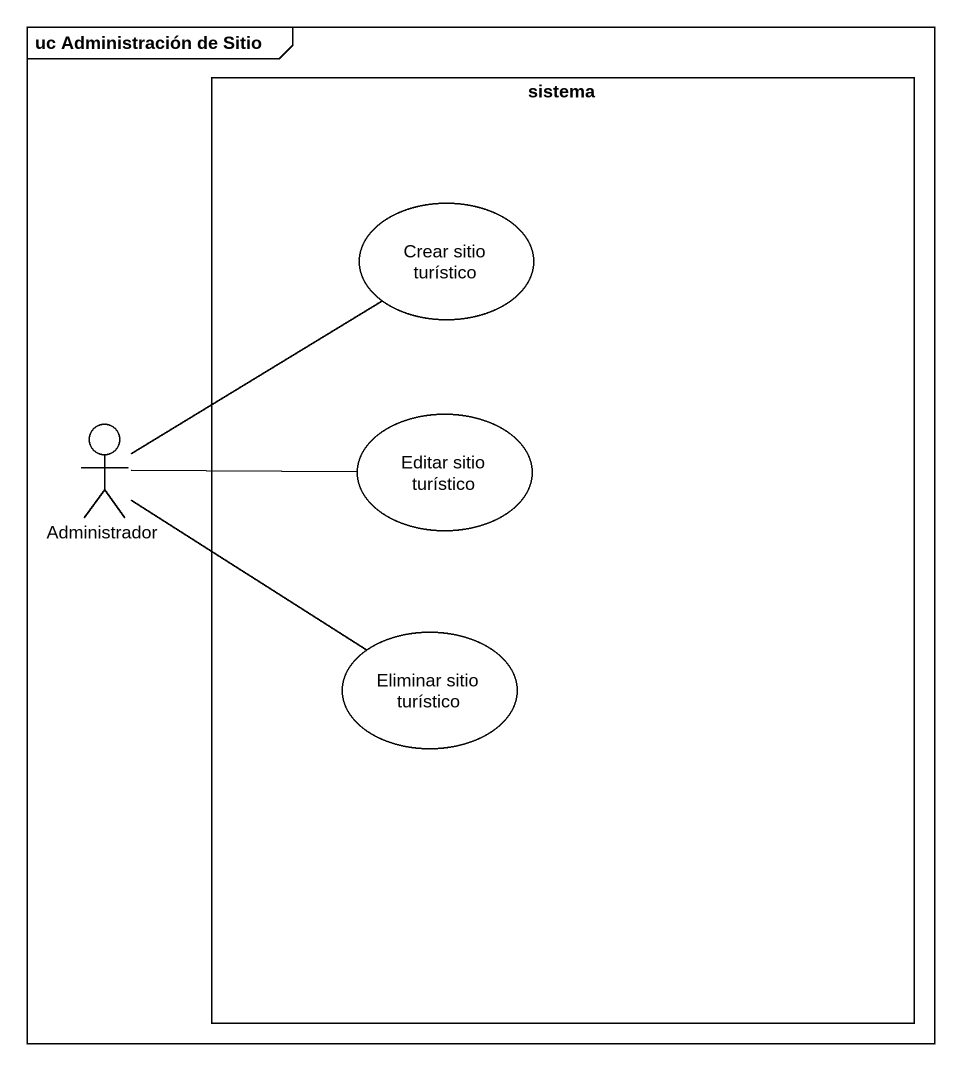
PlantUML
@startuml
mainframe uc Administración de Sitio
rectangle sistema {
  usecase "Crear sitio turístico" as Crear_sitio_turístico
  usecase "Editar sitio turístico" as Editar_sitio_turístico
  usecase "Eliminar sitio turístico" as Eliminar_sitio_turístico
}
actor Administrador
Administrador -up- Crear_sitio_turístico
Administrador -right- Editar_sitio_turístico
Administrador -right- Eliminar_sitio_turístico
@enduml
